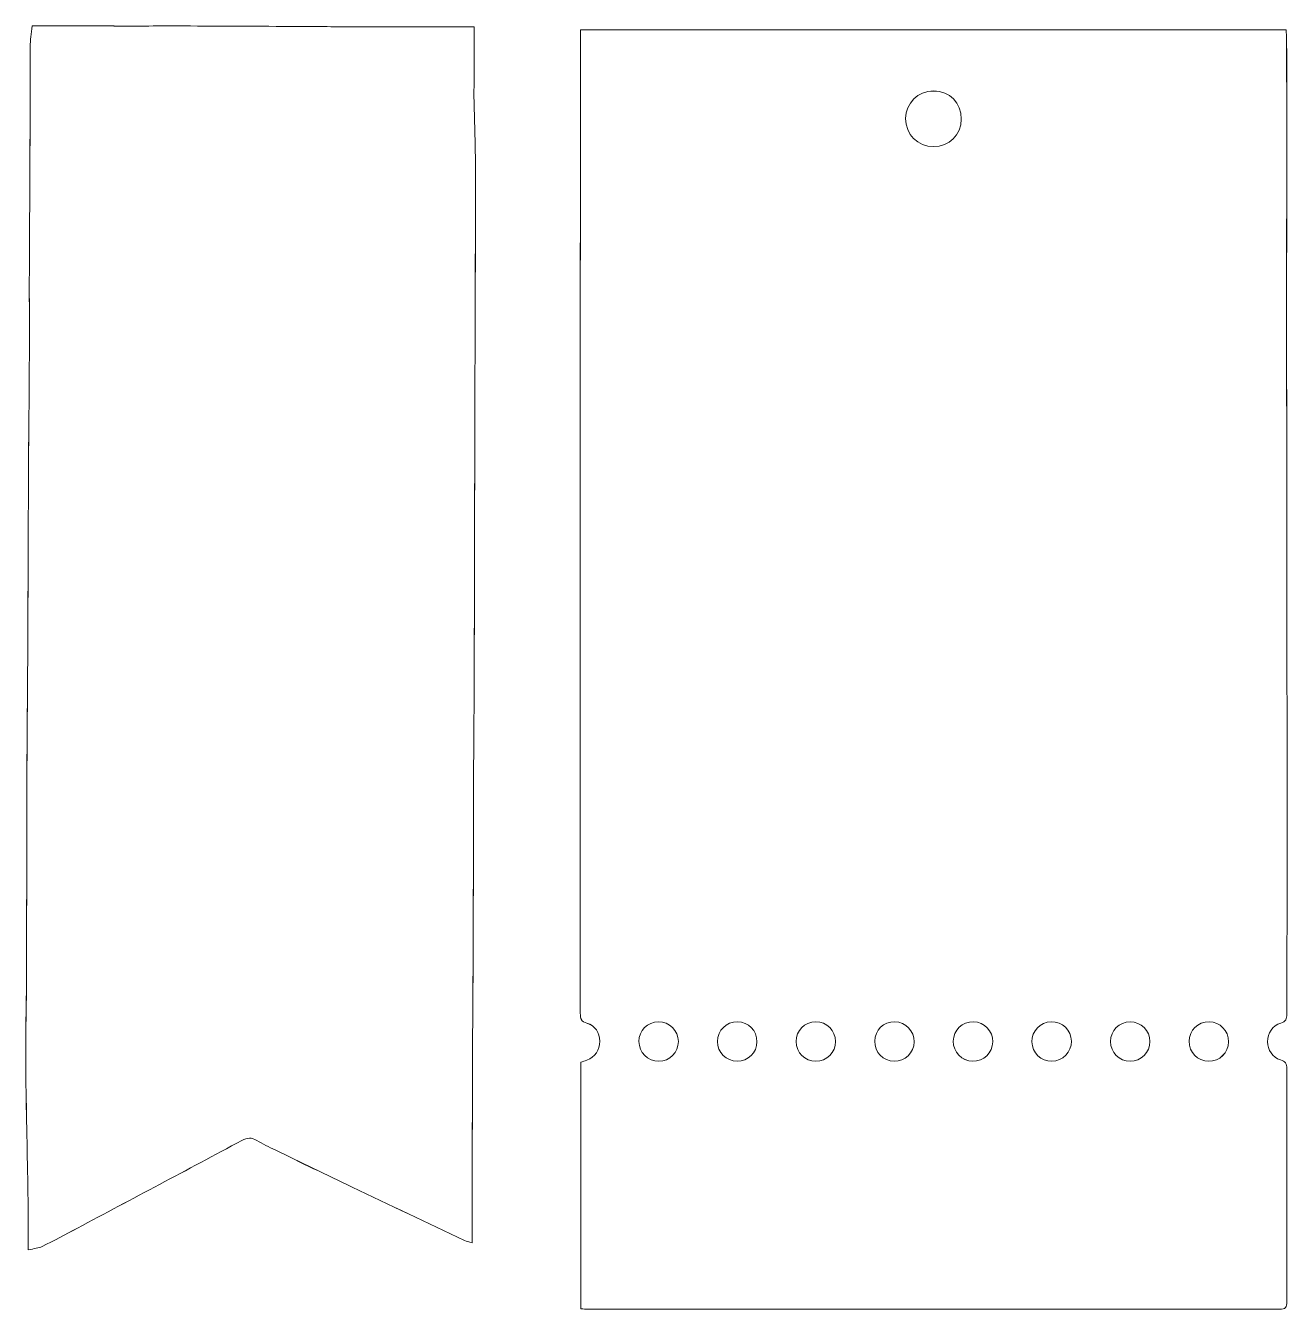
# Model space of a CAD drawing. Header units: centimetres. Extents: x -5.5 to 5.5, y -4.5 to 5.
# Drawn here: x -0.09 to 5.32, y -0.5 to 5.01 of the extents above; entities that cross this region are included whole.
import ezdxf

# ---------------------------------------------------------------- set-up
doc = ezdxf.new("R2010")
doc.units = ezdxf.units.CM
doc.header["$MEASUREMENT"] = 0
doc.layers.add('Layer 1', color=7, linetype='Continuous')

msp = doc.modelspace()

# ---------------------------------------------------------------- linework, layer by layer
at = {"layer": 'Layer 1', "lineweight": 13}
for points, knots in [([(-0.08223, -0.24154), (-0.08223, -0.16582), (-0.08133, -0.09729), (-0.08242, -0.02879), (-0.08242, -0.02879), (-0.08504, 0.13626), (-0.08911, 0.30128), (-0.09152, 0.46632), (-0.09152, 0.46632), (-0.09279, 0.55281), (-0.09205, 0.6393), (-0.0916, 0.7258), (-0.0916, 0.7258), (-0.09131, 0.78581), (-0.08946, 0.84579), (-0.08919, 0.90577), (-0.08919, 0.90577), (-0.08869, 1.01126), (-0.08895, 1.11678), (-0.08866, 1.22226), (-0.08866, 1.22226), (-0.08847, 1.29603), (-0.08773, 1.36977), (-0.0876, 1.44353), (-0.0876, 1.44353), (-0.08747, 1.53529), (-0.08786, 1.62705), (-0.08771, 1.71878), (-0.08771, 1.71878), (-0.08758, 1.79995), (-0.08713, 1.8811), (-0.0866, 1.96228), (-0.0866, 1.96228), (-0.08604, 2.04771), (-0.08512, 2.13312), (-0.08454, 2.21853), (-0.08454, 2.21853), (-0.08398, 2.29759), (-0.08367, 2.37665), (-0.08332, 2.4557), (-0.08332, 2.4557), (-0.08266, 2.61064), (-0.08208, 2.76561), (-0.08147, 2.92055), (-0.08147, 2.92055), (-0.08118, 2.99641), (-0.08107, 3.07229), (-0.08054, 3.14814), (-0.08054, 3.14814), (-0.0799, 3.23984), (-0.07879, 3.33158), (-0.07808, 3.42328), (-0.07808, 3.42328), (-0.07752, 3.49493), (-0.077, 3.56658), (-0.07692, 3.63823), (-0.07692, 3.63823), (-0.07681, 3.73316), (-0.07729, 3.8281), (-0.07716, 3.92305), (-0.07716, 3.92305), (-0.07705, 3.99999), (-0.07642, 4.07696), (-0.07602, 4.15393), (-0.07602, 4.15393), (-0.07557, 4.2414), (-0.07509, 4.32887), (-0.0747, 4.41634), (-0.0747, 4.41634), (-0.07433, 4.49963), (-0.07391, 4.58295), (-0.07375, 4.66624), (-0.07375, 4.66624), (-0.07359, 4.75167), (-0.07428, 4.83708), (-0.07333, 4.92249), (-0.07333, 4.92249), (-0.07304, 4.94961), (-0.06875, 4.97668), (-0.06555, 5.01181), (-0.06555, 5.01181), (-0.01464, 5.01181), (0.03772, 5.01197), (0.0901, 5.01178), (0.0901, 5.01178), (0.15543, 5.01152), (0.22075, 5.0107), (0.28608, 5.01059), (0.28608, 5.01059), (0.38527, 5.0104), (0.48449, 5.01075), (0.58368, 5.01064), (0.58368, 5.01064), (0.66488, 5.01056), (0.74608, 5.01024), (0.82728, 5.0099), (0.82728, 5.0099), (0.90941, 5.00953), (0.99159, 5.00897), (1.07374, 5.00852), (1.07374, 5.00852), (1.15809, 5.00804), (1.24246, 5.00749), (1.32681, 5.0072), (1.32681, 5.0072), (1.4101, 5.00688), (1.49339, 5.00675), (1.57668, 5.00667), (1.57668, 5.00667), (1.65973, 5.00659), (1.74273, 5.00664), (1.83084, 5.00664), (1.83084, 5.00664), (1.83084, 4.92004), (1.83087, 4.83709), (1.83079, 4.75417), (1.83079, 4.75417), (1.83079, 4.74367), (1.82973, 4.73311), (1.82997, 4.72261), (1.82997, 4.72261), (1.83211, 4.62633), (1.83545, 4.5301), (1.83643, 4.43382), (1.83643, 4.43382), (1.83749, 4.33045), (1.83638, 4.22707), (1.83627, 4.12368), (1.83627, 4.12368), (1.83616, 4.03724), (1.83624, 3.95077), (1.83603, 3.86434), (1.83603, 3.86434), (1.83582, 3.77682), (1.83537, 3.68932), (1.83497, 3.60179), (1.83497, 3.60179), (1.83463, 3.52488), (1.83415, 3.44796), (1.83394, 3.37105), (1.83394, 3.37105), (1.83368, 3.27932), (1.83368, 3.18756), (1.83346, 3.09583), (1.83346, 3.09583), (1.8333, 3.01257), (1.83298, 2.92927), (1.83282, 2.84598), (1.83282, 2.84598), (1.83258, 2.74261), (1.83242, 2.63923), (1.83221, 2.53584), (1.83221, 2.53584), (1.83202, 2.45358), (1.83176, 2.37135), (1.8315, 2.28909), (1.8315, 2.28909), (1.83118, 2.20686), (1.83084, 2.12462), (1.83036, 2.04239), (1.83036, 2.04239), (1.82994, 1.96862), (1.8292, 1.89488), (1.82885, 1.82112), (1.82885, 1.82112), (1.82843, 1.7283), (1.82824, 1.63549), (1.82803, 1.5427), (1.82803, 1.5427), (1.82782, 1.45941), (1.82782, 1.37614), (1.82761, 1.29285), (1.82761, 1.29285), (1.8274, 1.20956), (1.82713, 1.12629), (1.82679, 1.04303), (1.82679, 1.04303), (1.82642, 0.9608), (1.82597, 0.87856), (1.82541, 0.79633), (1.82541, 0.79633), (1.82485, 0.71201), (1.82393, 0.62766), (1.82358, 0.54334), (1.82358, 0.54334), (1.82324, 0.45899), (1.82347, 0.37467), (1.82332, 0.29032), (1.82332, 0.29032), (1.82316, 0.20811), (1.82274, 0.12588), (1.82261, 0.04368), (1.82261, 0.04368), (1.82248, -0.03943), (1.82258, -0.12253), (1.82258, -0.21156), (1.82258, -0.21156), (1.80811, -0.20674), (1.7984, -0.20457), (1.78961, -0.20045), (1.78961, -0.20045), (1.62909, -0.12459), (1.46851, -0.04879), (1.30825, 0.02762), (1.30825, 0.02762), (1.19755, 0.0804), (1.08722, 0.1339), (0.97689, 0.18745), (0.97689, 0.18745), (0.95041, 0.20031), (0.92403, 0.21362), (0.89865, 0.22854), (0.89865, 0.22854), (0.87642, 0.24161), (0.85769, 0.24076), (0.83438, 0.22825), (0.83438, 0.22825), (0.59964, 0.10215), (0.36427, -0.02279), (0.12903, -0.14791), (0.12903, -0.14791), (0.07876, -0.17463), (0.02854, -0.20154), (-0.02258, -0.22657), (-0.02258, -0.22657), (-0.03762, -0.23394), (-0.05575, -0.23516), (-0.08223, -0.24154)], [0, 0, 0, 0, 0.0172414, 0.0172414, 0.0172414, 0.0172414, 0.0344828, 0.0344828, 0.0344828, 0.0344828, 0.0517241, 0.0517241, 0.0517241, 0.0517241, 0.0689655, 0.0689655, 0.0689655, 0.0689655, 0.0862069, 0.0862069, 0.0862069, 0.0862069, 0.1034483, 0.1034483, 0.1034483, 0.1034483, 0.1206897, 0.1206897, 0.1206897, 0.1206897, 0.137931, 0.137931, 0.137931, 0.137931, 0.1551724, 0.1551724, 0.1551724, 0.1551724, 0.1724138, 0.1724138, 0.1724138, 0.1724138, 0.1896552, 0.1896552, 0.1896552, 0.1896552, 0.2068966, 0.2068966, 0.2068966, 0.2068966, 0.2241379, 0.2241379, 0.2241379, 0.2241379, 0.2413793, 0.2413793, 0.2413793, 0.2413793, 0.2586207, 0.2586207, 0.2586207, 0.2586207, 0.2758621, 0.2758621, 0.2758621, 0.2758621, 0.2931034, 0.2931034, 0.2931034, 0.2931034, 0.3103448, 0.3103448, 0.3103448, 0.3103448, 0.3275862, 0.3275862, 0.3275862, 0.3275862, 0.3448276, 0.3448276, 0.3448276, 0.3448276, 0.362069, 0.362069, 0.362069, 0.362069, 0.3793103, 0.3793103, 0.3793103, 0.3793103, 0.3965517, 0.3965517, 0.3965517, 0.3965517, 0.4137931, 0.4137931, 0.4137931, 0.4137931, 0.4310345, 0.4310345, 0.4310345, 0.4310345, 0.4482759, 0.4482759, 0.4482759, 0.4482759, 0.4655172, 0.4655172, 0.4655172, 0.4655172, 0.4827586, 0.4827586, 0.4827586, 0.4827586, 0.5, 0.5, 0.5, 0.5, 0.5172414, 0.5172414, 0.5172414, 0.5172414, 0.5344828, 0.5344828, 0.5344828, 0.5344828, 0.5517241, 0.5517241, 0.5517241, 0.5517241, 0.5689655, 0.5689655, 0.5689655, 0.5689655, 0.5862069, 0.5862069, 0.5862069, 0.5862069, 0.6034483, 0.6034483, 0.6034483, 0.6034483, 0.6206897, 0.6206897, 0.6206897, 0.6206897, 0.637931, 0.637931, 0.637931, 0.637931, 0.6551724, 0.6551724, 0.6551724, 0.6551724, 0.6724138, 0.6724138, 0.6724138, 0.6724138, 0.6896552, 0.6896552, 0.6896552, 0.6896552, 0.7068966, 0.7068966, 0.7068966, 0.7068966, 0.7241379, 0.7241379, 0.7241379, 0.7241379, 0.7413793, 0.7413793, 0.7413793, 0.7413793, 0.7586207, 0.7586207, 0.7586207, 0.7586207, 0.7758621, 0.7758621, 0.7758621, 0.7758621, 0.7931034, 0.7931034, 0.7931034, 0.7931034, 0.8103448, 0.8103448, 0.8103448, 0.8103448, 0.8275862, 0.8275862, 0.8275862, 0.8275862, 0.8448276, 0.8448276, 0.8448276, 0.8448276, 0.862069, 0.862069, 0.862069, 0.862069, 0.8793103, 0.8793103, 0.8793103, 0.8793103, 0.8965517, 0.8965517, 0.8965517, 0.8965517, 0.9137931, 0.9137931, 0.9137931, 0.9137931, 0.9310345, 0.9310345, 0.9310345, 0.9310345, 0.9482759, 0.9482759, 0.9482759, 0.9482759, 0.9655172, 0.9655172, 0.9655172, 0.9655172, 1, 1, 1, 1]), ([(-0.08223, -0.24154), (-0.05577, -0.23516), (-0.03762, -0.23395), (-0.02254, -0.22656), (-0.02254, -0.22656), (0.02858, -0.20156), (0.0788, -0.17462), (0.12907, -0.1479), (0.12907, -0.1479), (0.36434, -0.02278), (0.59968, 0.10216), (0.83442, 0.22826), (0.83442, 0.22826), (0.85773, 0.24077), (0.87646, 0.2416), (0.89869, 0.22855), (0.89869, 0.22855), (0.92406, 0.21365), (0.95044, 0.20032), (0.97693, 0.18746), (0.97693, 0.18746), (1.08726, 0.13393), (1.19762, 0.08041), (1.30829, 0.02763), (1.30829, 0.02763), (1.46857, -0.04876), (1.62912, -0.12456), (1.78965, -0.20044), (1.78965, -0.20044), (1.79843, -0.20457), (1.80814, -0.20674), (1.82262, -0.21155), (1.82262, -0.21155), (1.82262, -0.12252), (1.82251, -0.03939), (1.82265, 0.04369), (1.82265, 0.04369), (1.82278, 0.1259), (1.82321, 0.20813), (1.82336, 0.29033), (1.82336, 0.29033), (1.82352, 0.37468), (1.82328, 0.459), (1.82362, 0.54335), (1.82362, 0.54335), (1.82399, 0.62767), (1.82492, 0.71202), (1.82545, 0.79634), (1.82545, 0.79634), (1.82601, 0.87857), (1.82646, 0.96081), (1.82683, 1.04304), (1.82683, 1.04304), (1.8272, 1.1263), (1.82744, 1.2096), (1.82765, 1.29286), (1.82765, 1.29286), (1.82786, 1.37612), (1.82786, 1.45942), (1.82807, 1.54271), (1.82807, 1.54271), (1.82828, 1.63553), (1.82849, 1.72834), (1.82889, 1.82113), (1.82889, 1.82113), (1.82923, 1.8949), (1.82997, 1.96864), (1.8304, 2.0424), (1.8304, 2.0424), (1.83088, 2.12463), (1.83122, 2.20687), (1.83154, 2.2891), (1.83154, 2.2891), (1.83183, 2.37136), (1.8321, 2.45359), (1.83225, 2.53585), (1.83225, 2.53585), (1.83249, 2.63922), (1.83265, 2.7426), (1.83286, 2.84599), (1.83286, 2.84599), (1.83305, 2.92928), (1.83336, 3.01257), (1.8335, 3.09584), (1.8335, 3.09584), (1.83371, 3.18757), (1.83371, 3.27933), (1.83398, 3.37106), (1.83398, 3.37106), (1.83419, 3.44797), (1.83467, 3.52486), (1.83501, 3.6018), (1.83501, 3.6018), (1.83541, 3.68932), (1.83586, 3.77682), (1.83607, 3.86435), (1.83607, 3.86435), (1.83628, 3.95082), (1.8362, 4.03726), (1.83631, 4.12369), (1.83631, 4.12369), (1.83642, 4.22706), (1.83753, 4.33046), (1.83647, 4.43383), (1.83647, 4.43383), (1.83549, 4.53011), (1.83216, 4.62634), (1.83001, 4.72262), (1.83001, 4.72262), (1.82977, 4.73312), (1.83083, 4.74365), (1.83083, 4.75418), (1.83083, 4.75418), (1.83091, 4.8371), (1.83088, 4.92005), (1.83088, 5.00665), (1.83088, 5.00665), (1.74277, 5.00665), (1.65975, 5.0066), (1.57672, 5.00668), (1.57672, 5.00668), (1.49343, 5.00676), (1.41014, 5.00689), (1.32685, 5.00721), (1.32685, 5.00721), (1.2425, 5.00753), (1.15813, 5.00808), (1.07378, 5.00853), (1.07378, 5.00853), (0.99163, 5.00898), (0.90945, 5.00954), (0.82732, 5.00991), (0.82732, 5.00991), (0.74612, 5.01025), (0.66492, 5.01057), (0.58372, 5.01065), (0.58372, 5.01065), (0.48453, 5.01073), (0.38531, 5.01041), (0.28612, 5.0106), (0.28612, 5.0106), (0.22077, 5.01071), (0.15547, 5.01153), (0.09014, 5.01179), (0.09014, 5.01179), (0.03778, 5.012), (-0.01458, 5.01182), (-0.06551, 5.01182), (-0.06551, 5.01182), (-0.06871, 4.97668), (-0.073, 4.94959), (-0.07329, 4.9225), (-0.07329, 4.9225), (-0.07424, 4.83709), (-0.07355, 4.75166), (-0.07371, 4.66625), (-0.07371, 4.66625), (-0.07387, 4.58296), (-0.07429, 4.49964), (-0.07466, 4.41635), (-0.07466, 4.41635), (-0.07506, 4.32888), (-0.07553, 4.24141), (-0.07598, 4.15394), (-0.07598, 4.15394), (-0.07638, 4.07697), (-0.07701, 4.00003), (-0.07712, 3.92306), (-0.07712, 3.92306), (-0.07725, 3.82813), (-0.07678, 3.73319), (-0.07688, 3.63824), (-0.07688, 3.63824), (-0.07696, 3.56659), (-0.07749, 3.49494), (-0.07804, 3.42329), (-0.07804, 3.42329), (-0.07875, 3.33159), (-0.07987, 3.23985), (-0.0805, 3.14815), (-0.0805, 3.14815), (-0.08103, 3.07229), (-0.08111, 2.99641), (-0.08143, 2.92056), (-0.08143, 2.92056), (-0.08204, 2.76562), (-0.08262, 2.61065), (-0.08328, 2.45571), (-0.08328, 2.45571), (-0.08362, 2.37665), (-0.08394, 2.29759), (-0.0845, 2.21854), (-0.0845, 2.21854), (-0.08508, 2.13311), (-0.08601, 2.0477), (-0.08656, 1.96229), (-0.08656, 1.96229), (-0.08709, 1.88112), (-0.08754, 1.79997), (-0.08767, 1.71879), (-0.08767, 1.71879), (-0.08783, 1.62703), (-0.08743, 1.53527), (-0.08756, 1.44354), (-0.08756, 1.44354), (-0.08769, 1.36977), (-0.08841, 1.29601), (-0.08862, 1.22227), (-0.08862, 1.22227), (-0.08888, 1.11678), (-0.08862, 1.01126), (-0.08915, 0.90578), (-0.08915, 0.90578), (-0.08944, 0.8458), (-0.09127, 0.78582), (-0.09156, 0.72581), (-0.09156, 0.72581), (-0.09201, 0.63932), (-0.09272, 0.55283), (-0.09148, 0.46633), (-0.09148, 0.46633), (-0.08907, 0.30128), (-0.08497, 0.13626), (-0.08238, -0.02878), (-0.08238, -0.02878), (-0.08133, -0.09729), (-0.08223, -0.16581), (-0.08223, -0.24154)], [0, 0, 0, 0, 0.0172414, 0.0172414, 0.0172414, 0.0172414, 0.0344828, 0.0344828, 0.0344828, 0.0344828, 0.0517241, 0.0517241, 0.0517241, 0.0517241, 0.0689655, 0.0689655, 0.0689655, 0.0689655, 0.0862069, 0.0862069, 0.0862069, 0.0862069, 0.1034483, 0.1034483, 0.1034483, 0.1034483, 0.1206897, 0.1206897, 0.1206897, 0.1206897, 0.137931, 0.137931, 0.137931, 0.137931, 0.1551724, 0.1551724, 0.1551724, 0.1551724, 0.1724138, 0.1724138, 0.1724138, 0.1724138, 0.1896552, 0.1896552, 0.1896552, 0.1896552, 0.2068966, 0.2068966, 0.2068966, 0.2068966, 0.2241379, 0.2241379, 0.2241379, 0.2241379, 0.2413793, 0.2413793, 0.2413793, 0.2413793, 0.2586207, 0.2586207, 0.2586207, 0.2586207, 0.2758621, 0.2758621, 0.2758621, 0.2758621, 0.2931034, 0.2931034, 0.2931034, 0.2931034, 0.3103448, 0.3103448, 0.3103448, 0.3103448, 0.3275862, 0.3275862, 0.3275862, 0.3275862, 0.3448276, 0.3448276, 0.3448276, 0.3448276, 0.362069, 0.362069, 0.362069, 0.362069, 0.3793103, 0.3793103, 0.3793103, 0.3793103, 0.3965517, 0.3965517, 0.3965517, 0.3965517, 0.4137931, 0.4137931, 0.4137931, 0.4137931, 0.4310345, 0.4310345, 0.4310345, 0.4310345, 0.4482759, 0.4482759, 0.4482759, 0.4482759, 0.4655172, 0.4655172, 0.4655172, 0.4655172, 0.4827586, 0.4827586, 0.4827586, 0.4827586, 0.5, 0.5, 0.5, 0.5, 0.5172414, 0.5172414, 0.5172414, 0.5172414, 0.5344828, 0.5344828, 0.5344828, 0.5344828, 0.5517241, 0.5517241, 0.5517241, 0.5517241, 0.5689655, 0.5689655, 0.5689655, 0.5689655, 0.5862069, 0.5862069, 0.5862069, 0.5862069, 0.6034483, 0.6034483, 0.6034483, 0.6034483, 0.6206897, 0.6206897, 0.6206897, 0.6206897, 0.637931, 0.637931, 0.637931, 0.637931, 0.6551724, 0.6551724, 0.6551724, 0.6551724, 0.6724138, 0.6724138, 0.6724138, 0.6724138, 0.6896552, 0.6896552, 0.6896552, 0.6896552, 0.7068966, 0.7068966, 0.7068966, 0.7068966, 0.7241379, 0.7241379, 0.7241379, 0.7241379, 0.7413793, 0.7413793, 0.7413793, 0.7413793, 0.7586207, 0.7586207, 0.7586207, 0.7586207, 0.7758621, 0.7758621, 0.7758621, 0.7758621, 0.7931034, 0.7931034, 0.7931034, 0.7931034, 0.8103448, 0.8103448, 0.8103448, 0.8103448, 0.8275862, 0.8275862, 0.8275862, 0.8275862, 0.8448276, 0.8448276, 0.8448276, 0.8448276, 0.862069, 0.862069, 0.862069, 0.862069, 0.8793103, 0.8793103, 0.8793103, 0.8793103, 0.8965517, 0.8965517, 0.8965517, 0.8965517, 0.9137931, 0.9137931, 0.9137931, 0.9137931, 0.9310345, 0.9310345, 0.9310345, 0.9310345, 0.9482759, 0.9482759, 0.9482759, 0.9482759, 0.9655172, 0.9655172, 0.9655172, 0.9655172, 1, 1, 1, 1]), ([(2.28862, -0.49422), (2.30066, -0.49486), (2.30902, -0.49573), (2.31743, -0.49573), (2.31743, -0.49573), (3.30687, -0.49578), (4.29633, -0.49568), (5.28576, -0.49634), (5.28576, -0.49634), (5.3119, -0.49634), (5.31732, -0.48745), (5.31727, -0.46353), (5.31727, -0.46353), (5.31666, -0.13021), (5.31666, 0.20314), (5.3173, 0.53646), (5.3173, 0.53646), (5.31735, 0.55808), (5.31106, 0.5675), (5.28997, 0.57416), (5.28997, 0.57416), (5.25573, 0.58498), (5.23549, 0.61718), (5.2352, 0.652), (5.2352, 0.652), (5.23486, 0.6882), (5.25544, 0.72127), (5.29142, 0.73188), (5.29142, 0.73188), (5.31402, 0.73855), (5.31716, 0.75027), (5.31722, 0.77043), (5.31722, 0.77043), (5.31767, 1.04869), (5.31957, 1.32693), (5.3195, 1.60519), (5.3195, 1.60519), (5.31945, 1.94058), (5.31717, 2.27599), (5.31701, 2.61137), (5.31701, 2.61137), (5.31659, 3.39128), (5.31688, 4.17122), (5.31677, 4.95113), (5.31677, 4.95113), (5.31677, 4.96544), (5.31537, 4.97973), (5.3146, 4.99442), (5.3146, 4.99442), (4.30421, 4.99442), (3.29739, 4.99442), (2.28697, 4.99442), (2.28697, 4.99442), (2.28697, 4.97876), (2.28697, 4.96529), (2.28697, 4.95182), (2.28697, 4.95182), (2.28671, 4.14439), (2.28631, 3.33696), (2.28628, 2.52953), (2.28628, 2.52953), (2.28625, 1.94432), (2.28684, 1.35912), (2.28652, 0.77391), (2.28652, 0.77391), (2.28649, 0.75102), (2.28977, 0.73819), (2.31523, 0.73121), (2.31523, 0.73121), (2.35, 0.72166), (2.36963, 0.68946), (2.37005, 0.65387), (2.37005, 0.65387), (2.37047, 0.6173), (2.34936, 0.58645), (2.31451, 0.57299), (2.31451, 0.57299), (2.30581, 0.56966), (2.29689, 0.56683), (2.28861, 0.56394), (2.28861, 0.56394), (2.28862, 0.21116), (2.28862, -0.13983), (2.28862, -0.49422)], [0, 0, 0, 0, 0.0454545, 0.0454545, 0.0454545, 0.0454545, 0.0909091, 0.0909091, 0.0909091, 0.0909091, 0.1363636, 0.1363636, 0.1363636, 0.1363636, 0.1818182, 0.1818182, 0.1818182, 0.1818182, 0.2272727, 0.2272727, 0.2272727, 0.2272727, 0.2727273, 0.2727273, 0.2727273, 0.2727273, 0.3181818, 0.3181818, 0.3181818, 0.3181818, 0.3636364, 0.3636364, 0.3636364, 0.3636364, 0.4090909, 0.4090909, 0.4090909, 0.4090909, 0.4545455, 0.4545455, 0.4545455, 0.4545455, 0.5, 0.5, 0.5, 0.5, 0.5454545, 0.5454545, 0.5454545, 0.5454545, 0.5909091, 0.5909091, 0.5909091, 0.5909091, 0.6363636, 0.6363636, 0.6363636, 0.6363636, 0.6818182, 0.6818182, 0.6818182, 0.6818182, 0.7272727, 0.7272727, 0.7272727, 0.7272727, 0.7727273, 0.7727273, 0.7727273, 0.7727273, 0.8181818, 0.8181818, 0.8181818, 0.8181818, 0.8636364, 0.8636364, 0.8636364, 0.8636364, 0.9090909, 0.9090909, 0.9090909, 0.9090909, 1, 1, 1, 1]), ([(2.28862, -0.49422), (2.28862, -0.13984), (2.28862, 0.21116), (2.28862, 0.56398), (2.28862, 0.56398), (2.2969, 0.56686), (2.30582, 0.56967), (2.31452, 0.57303), (2.31452, 0.57303), (2.34934, 0.58647), (2.37045, 0.61732), (2.37006, 0.65391), (2.37006, 0.65391), (2.36961, 0.6895), (2.35, 0.7217), (2.31524, 0.73125), (2.31524, 0.73125), (2.28979, 0.73826), (2.28651, 0.75109), (2.28653, 0.77395), (2.28653, 0.77395), (2.28687, 1.35916), (2.28627, 1.94436), (2.28629, 2.52957), (2.28629, 2.52957), (2.28632, 3.337), (2.28674, 4.14443), (2.28698, 4.95186), (2.28698, 4.95186), (2.28698, 4.96533), (2.28698, 4.97879), (2.28698, 4.99446), (2.28698, 4.99446), (3.29737, 4.99446), (4.30422, 4.99446), (5.31461, 4.99446), (5.31461, 4.99446), (5.31538, 4.97978), (5.31678, 4.96549), (5.31678, 4.95117), (5.31678, 4.95117), (5.31689, 4.17123), (5.31659, 3.39132), (5.31702, 2.61141), (5.31702, 2.61141), (5.31718, 2.276), (5.31945, 1.94061), (5.31951, 1.60523), (5.31951, 1.60523), (5.31959, 1.32697), (5.31768, 1.04873), (5.31723, 0.77047), (5.31723, 0.77047), (5.31718, 0.75034), (5.31405, 0.73859), (5.29143, 0.73192), (5.29143, 0.73192), (5.25545, 0.72131), (5.23486, 0.68824), (5.23521, 0.65204), (5.23521, 0.65204), (5.23553, 0.61722), (5.25574, 0.58499), (5.28998, 0.5742), (5.28998, 0.5742), (5.31107, 0.56753), (5.31736, 0.55814), (5.31731, 0.5365), (5.31731, 0.5365), (5.31667, 0.20315), (5.31667, -0.1302), (5.31728, -0.46349), (5.31728, -0.46349), (5.31733, -0.48741), (5.31191, -0.4963), (5.28577, -0.4963), (5.28577, -0.4963), (4.29633, -0.49564), (3.30687, -0.49574), (2.31744, -0.49569), (2.31744, -0.49569), (2.30905, -0.4957), (2.30066, -0.49485), (2.28862, -0.49422)], [0, 0, 0, 0, 0.0454545, 0.0454545, 0.0454545, 0.0454545, 0.0909091, 0.0909091, 0.0909091, 0.0909091, 0.1363636, 0.1363636, 0.1363636, 0.1363636, 0.1818182, 0.1818182, 0.1818182, 0.1818182, 0.2272727, 0.2272727, 0.2272727, 0.2272727, 0.2727273, 0.2727273, 0.2727273, 0.2727273, 0.3181818, 0.3181818, 0.3181818, 0.3181818, 0.3636364, 0.3636364, 0.3636364, 0.3636364, 0.4090909, 0.4090909, 0.4090909, 0.4090909, 0.4545455, 0.4545455, 0.4545455, 0.4545455, 0.5, 0.5, 0.5, 0.5, 0.5454545, 0.5454545, 0.5454545, 0.5454545, 0.5909091, 0.5909091, 0.5909091, 0.5909091, 0.6363636, 0.6363636, 0.6363636, 0.6363636, 0.6818182, 0.6818182, 0.6818182, 0.6818182, 0.7272727, 0.7272727, 0.7272727, 0.7272727, 0.7727273, 0.7727273, 0.7727273, 0.7727273, 0.8181818, 0.8181818, 0.8181818, 0.8181818, 0.8636364, 0.8636364, 0.8636364, 0.8636364, 0.9090909, 0.9090909, 0.9090909, 0.9090909, 1, 1, 1, 1]), ([(3.92091, 4.61105), (3.92139, 4.6809), (3.87117, 4.7317), (3.80172, 4.73167), (3.80172, 4.73167), (3.73486, 4.73167), (3.68237, 4.67992), (3.68213, 4.61382), (3.68213, 4.61382), (3.68192, 4.54498), (3.73364, 4.4928), (3.80196, 4.49298), (3.80196, 4.49298), (3.86966, 4.49315), (3.92049, 4.54358), (3.92091, 4.61105)], [0, 0, 0, 0, 0.2, 0.2, 0.2, 0.2, 0.4, 0.4, 0.4, 0.4, 0.6, 0.6, 0.6, 0.6, 1, 1, 1, 1]), ([(3.92091, 4.61105), (3.92046, 4.54361), (3.86963, 4.49315), (3.80198, 4.49299), (3.80198, 4.49299), (3.73366, 4.49283), (3.68194, 4.54498), (3.68215, 4.61383), (3.68215, 4.61383), (3.68239, 4.67995), (3.73486, 4.73168), (3.80174, 4.73168), (3.80174, 4.73168), (3.8712, 4.73168), (3.92139, 4.68088), (3.92091, 4.61105)], [0, 0, 0, 0, 0.2, 0.2, 0.2, 0.2, 0.4, 0.4, 0.4, 0.4, 0.6, 0.6, 0.6, 0.6, 1, 1, 1, 1]), ([(2.62292, 0.56811), (2.57601, 0.56787), (2.5382, 0.60544), (2.53802, 0.65251), (2.53802, 0.65251), (2.53783, 0.69982), (2.5749, 0.73718), (2.62224, 0.73739), (2.62224, 0.73739), (2.66958, 0.7376), (2.70699, 0.70051), (2.70714, 0.65323), (2.70714, 0.65323), (2.70727, 0.60611), (2.66991, 0.56835), (2.62292, 0.56811)], [0, 0, 0, 0, 0.2, 0.2, 0.2, 0.2, 0.4, 0.4, 0.4, 0.4, 0.6, 0.6, 0.6, 0.6, 1, 1, 1, 1]), ([(2.62292, 0.56811), (2.66991, 0.56835), (2.70727, 0.6061), (2.70714, 0.6532), (2.70714, 0.6532), (2.70698, 0.70048), (2.66957, 0.73758), (2.62224, 0.73736), (2.62224, 0.73736), (2.57491, 0.73714), (2.53786, 0.69979), (2.53802, 0.65248), (2.53802, 0.65248), (2.5382, 0.60545), (2.57598, 0.56788), (2.62292, 0.56811)], [0, 0, 0, 0, 0.2, 0.2, 0.2, 0.2, 0.4, 0.4, 0.4, 0.4, 0.6, 0.6, 0.6, 0.6, 1, 1, 1, 1]), ([(3.04435, 0.65217), (3.04475, 0.69935), (3.00757, 0.73705), (2.9604, 0.73737), (2.9604, 0.73737), (2.91299, 0.73769), (2.8755, 0.7008), (2.87515, 0.65355), (2.87515, 0.65355), (2.87481, 0.60643), (2.91206, 0.56849), (2.959, 0.56812), (2.959, 0.56812), (3.00585, 0.56774), (3.04395, 0.60523), (3.04435, 0.65217)], [0, 0, 0, 0, 0.2, 0.2, 0.2, 0.2, 0.4, 0.4, 0.4, 0.4, 0.6, 0.6, 0.6, 0.6, 1, 1, 1, 1]), ([(3.04435, 0.65217), (3.04395, 0.60523), (3.00588, 0.56774), (2.959, 0.56811), (2.959, 0.56811), (2.91206, 0.56848), (2.87481, 0.60642), (2.87515, 0.65354), (2.87515, 0.65354), (2.87549, 0.70079), (2.91299, 0.73768), (2.9604, 0.73736), (2.9604, 0.73736), (3.00757, 0.73705), (3.04472, 0.69935), (3.04435, 0.65217)], [0, 0, 0, 0, 0.2, 0.2, 0.2, 0.2, 0.4, 0.4, 0.4, 0.4, 0.6, 0.6, 0.6, 0.6, 1, 1, 1, 1]), ([(3.29639, 0.73737), (3.24906, 0.73713), (3.21209, 0.69977), (3.21233, 0.65236), (3.21233, 0.65236), (3.21254, 0.60529), (3.25038, 0.56783), (3.29734, 0.56809), (3.29734, 0.56809), (3.34417, 0.56838), (3.38182, 0.60651), (3.38161, 0.65334), (3.38161, 0.65334), (3.38138, 0.70033), (3.34354, 0.73763), (3.29639, 0.73737)], [0, 0, 0, 0, 0.2, 0.2, 0.2, 0.2, 0.4, 0.4, 0.4, 0.4, 0.6, 0.6, 0.6, 0.6, 1, 1, 1, 1]), ([(3.29639, 0.73737), (3.34354, 0.73763), (3.38137, 0.70033), (3.38161, 0.65334), (3.38161, 0.65334), (3.38185, 0.60651), (3.34417, 0.56838), (3.29734, 0.56809), (3.29734, 0.56809), (3.25038, 0.5678), (3.21254, 0.60529), (3.21233, 0.65236), (3.21233, 0.65236), (3.21209, 0.69977), (3.24906, 0.73713), (3.29639, 0.73737)], [0, 0, 0, 0, 0.2, 0.2, 0.2, 0.2, 0.4, 0.4, 0.4, 0.4, 0.6, 0.6, 0.6, 0.6, 1, 1, 1, 1]), ([(3.63273, 0.56811), (3.67953, 0.56742), (3.71806, 0.60478), (3.71885, 0.65153), (3.71885, 0.65153), (3.71962, 0.69836), (3.68228, 0.73678), (3.6354, 0.73739), (3.6354, 0.73739), (3.58791, 0.738), (3.5502, 0.70149), (3.54952, 0.65418), (3.54952, 0.65418), (3.5488, 0.60703), (3.58577, 0.56877), (3.63273, 0.56811)], [0, 0, 0, 0, 0.2, 0.2, 0.2, 0.2, 0.4, 0.4, 0.4, 0.4, 0.6, 0.6, 0.6, 0.6, 1, 1, 1, 1]), ([(3.63273, 0.56811), (3.58579, 0.5688), (3.5488, 0.60703), (3.54949, 0.65418), (3.54949, 0.65418), (3.55018, 0.70149), (3.58788, 0.738), (3.63537, 0.73739), (3.63537, 0.73739), (3.68225, 0.73681), (3.71961, 0.69836), (3.71882, 0.65153), (3.71882, 0.65153), (3.71803, 0.60476), (3.67951, 0.56743), (3.63273, 0.56811)], [0, 0, 0, 0, 0.2, 0.2, 0.2, 0.2, 0.4, 0.4, 0.4, 0.4, 0.6, 0.6, 0.6, 0.6, 1, 1, 1, 1]), ([(4.05598, 0.65132), (4.05685, 0.6982), (4.01965, 0.73667), (3.97277, 0.73736), (3.97277, 0.73736), (3.9253, 0.73805), (3.88755, 0.70164), (3.8867, 0.65436), (3.8867, 0.65436), (3.88585, 0.60729), (3.92282, 0.5689), (3.96973, 0.56808), (3.96973, 0.56808), (4.01648, 0.56732), (4.05511, 0.60457), (4.05598, 0.65132)], [0, 0, 0, 0, 0.2, 0.2, 0.2, 0.2, 0.4, 0.4, 0.4, 0.4, 0.6, 0.6, 0.6, 0.6, 1, 1, 1, 1]), ([(4.05598, 0.65132), (4.05511, 0.60457), (4.01648, 0.56731), (3.96973, 0.56808), (3.96973, 0.56808), (3.92285, 0.56887), (3.88586, 0.60729), (3.8867, 0.65436), (3.8867, 0.65436), (3.88755, 0.70164), (3.9253, 0.73805), (3.97277, 0.73736), (3.97277, 0.73736), (4.01966, 0.73668), (4.05686, 0.69821), (4.05598, 0.65132)], [0, 0, 0, 0, 0.2, 0.2, 0.2, 0.2, 0.4, 0.4, 0.4, 0.4, 0.6, 0.6, 0.6, 0.6, 1, 1, 1, 1]), ([(4.39312, 0.65437), (4.39235, 0.70141), (4.35423, 0.73814), (4.30697, 0.73737), (4.30697, 0.73737), (4.25985, 0.73663), (4.22299, 0.6985), (4.22381, 0.65138), (4.22381, 0.65138), (4.22463, 0.60447), (4.26305, 0.56735), (4.30996, 0.56814), (4.30996, 0.56814), (4.35679, 0.56891), (4.39391, 0.6074), (4.39312, 0.65437)], [0, 0, 0, 0, 0.2, 0.2, 0.2, 0.2, 0.4, 0.4, 0.4, 0.4, 0.6, 0.6, 0.6, 0.6, 1, 1, 1, 1]), ([(4.39312, 0.65437), (4.39391, 0.60741), (4.35679, 0.56894), (4.30996, 0.56814), (4.30996, 0.56814), (4.26308, 0.56735), (4.22463, 0.60447), (4.22381, 0.65138), (4.22381, 0.65138), (4.22299, 0.6985), (4.25982, 0.73663), (4.30697, 0.73737), (4.30697, 0.73737), (4.35422, 0.73813), (4.39235, 0.70141), (4.39312, 0.65437)], [0, 0, 0, 0, 0.2, 0.2, 0.2, 0.2, 0.4, 0.4, 0.4, 0.4, 0.6, 0.6, 0.6, 0.6, 1, 1, 1, 1]), ([(4.73022, 0.65286), (4.73022, 0.60576), (4.69268, 0.56811), (4.64571, 0.56809), (4.64571, 0.56809), (4.59896, 0.56806), (4.56099, 0.60606), (4.56102, 0.65286), (4.56102, 0.65286), (4.56102, 0.69988), (4.59864, 0.73745), (4.64571, 0.73739), (4.64571, 0.73739), (4.69307, 0.73731), (4.73025, 0.70014), (4.73022, 0.65286)], [0, 0, 0, 0, 0.2, 0.2, 0.2, 0.2, 0.4, 0.4, 0.4, 0.4, 0.6, 0.6, 0.6, 0.6, 1, 1, 1, 1]), ([(4.73022, 0.65286), (4.73025, 0.70017), (4.69307, 0.73732), (4.64571, 0.73737), (4.64571, 0.73737), (4.59864, 0.73742), (4.56102, 0.69988), (4.56102, 0.65284), (4.56102, 0.65284), (4.56099, 0.60604), (4.59899, 0.56804), (4.64571, 0.56807), (4.64571, 0.56807), (4.69268, 0.56811), (4.73022, 0.60576), (4.73022, 0.65286)], [0, 0, 0, 0, 0.2, 0.2, 0.2, 0.2, 0.4, 0.4, 0.4, 0.4, 0.6, 0.6, 0.6, 0.6, 1, 1, 1, 1]), ([(5.06743, 0.65201), (5.06791, 0.6994), (5.03105, 0.73694), (4.98374, 0.73736), (4.98374, 0.73736), (4.93664, 0.73778), (4.8986, 0.70061), (4.89815, 0.6537), (4.89815, 0.6537), (4.89767, 0.60695), (4.93535, 0.5685), (4.9821, 0.56808), (4.9821, 0.56808), (5.02912, 0.56764), (5.06701, 0.60489), (5.06743, 0.65201)], [0, 0, 0, 0, 0.2, 0.2, 0.2, 0.2, 0.4, 0.4, 0.4, 0.4, 0.6, 0.6, 0.6, 0.6, 1, 1, 1, 1]), ([(5.06743, 0.65201), (5.06698, 0.60489), (5.02912, 0.56763), (4.98208, 0.56808), (4.98208, 0.56808), (4.93533, 0.56853), (4.89768, 0.60697), (4.89813, 0.6537), (4.89813, 0.6537), (4.89861, 0.70061), (4.93663, 0.73778), (4.98372, 0.73736), (4.98372, 0.73736), (5.03105, 0.73694), (5.06791, 0.69937), (5.06743, 0.65201)], [0, 0, 0, 0, 0.2, 0.2, 0.2, 0.2, 0.4, 0.4, 0.4, 0.4, 0.6, 0.6, 0.6, 0.6, 1, 1, 1, 1])]:
    msp.add_open_spline(points, degree=3, knots=knots, dxfattribs=at)

doc.saveas('drawing.dxf')
